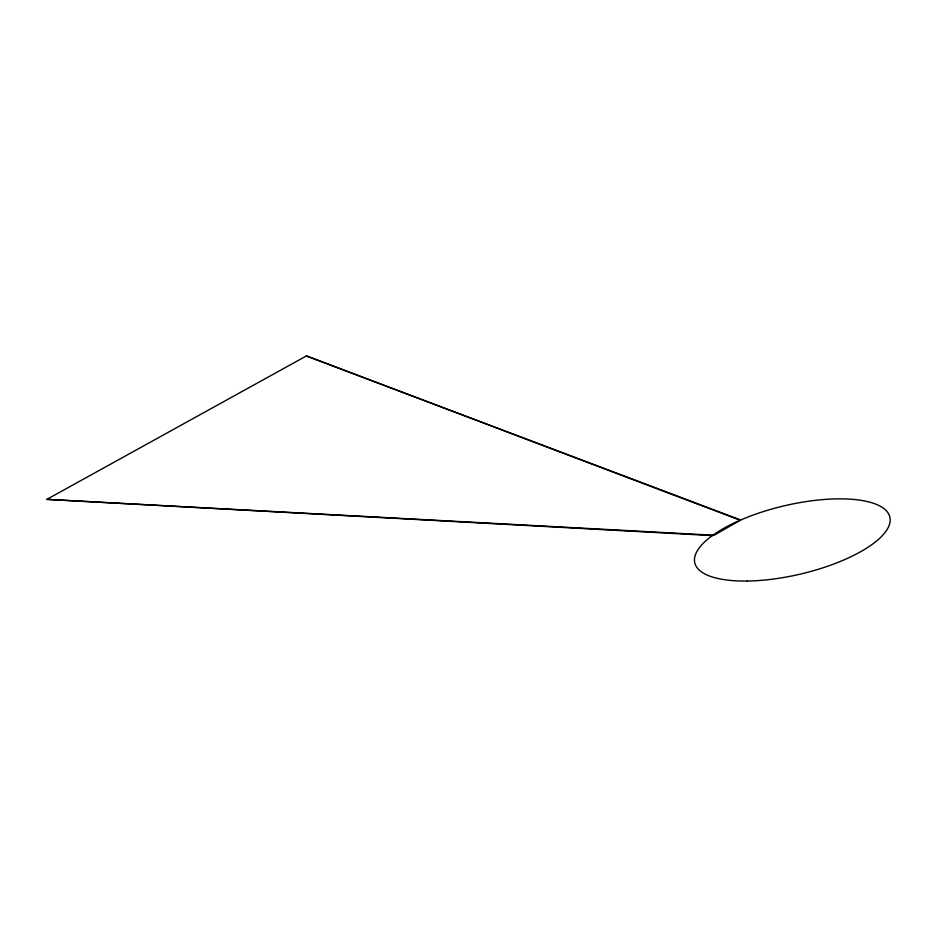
<?xml version="1.0" encoding="UTF-8"?>
<svg xmlns="http://www.w3.org/2000/svg" width="937" height="937" viewBox="0 0 937 937"><rect width="100%" height="100%" fill="white"/><g stroke="black" fill="none" stroke-linecap="round" stroke-linejoin="round"><path stroke-width="1.41" d="M46.85 499.374L306.411 355.943L740.64 519.988L714.158 535.25L46.85 499.374L712.354 535.601M306.411 355.943L740.195 520.211M747.269 581.045A100.177 35.079 -13.2 0 0 890.08 518.348A100.177 35.079 -13.2 0 0 739.621 520.468A100.177 35.079 -13.2 0 0 747.269 581.045"/></g></svg>
